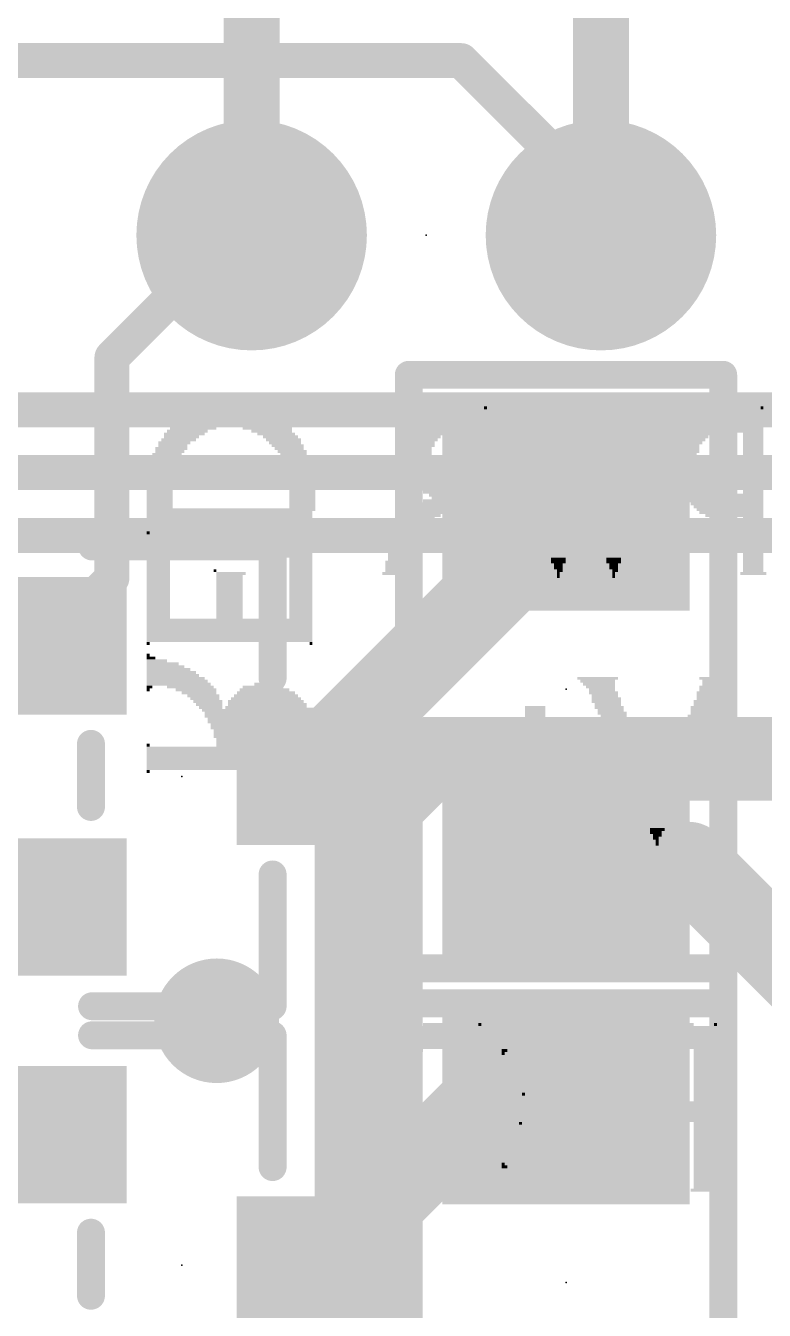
# Model space of a CAD drawing. Extents: x -8.6 to 58.7, y -9 to 29.5.
# Drawn here: x 27.57 to 32.94, y 11.23 to 20.57 of the extents above; entities that cross this region are included whole.
import ezdxf

# ---------------------------------------------------------------- set-up
doc = ezdxf.new("R2010")
doc.units = 0
for name, color, linetype in [('1', 12, 'CONTINUOUS'), ('16', 5, 'CONTINUOUS'), ('17', 110, 'CONTINUOUS'), ('18', 110, 'CONTINUOUS'), ('201', 6, 'CONTINUOUS'), ('21', 40, 'CONTINUOUS'), ('23', 53, 'CONTINUOUS')]:
    doc.layers.add(name, color=color, linetype=linetype)

# ---------------------------------------------------------------- blocks, each defined once
blk = doc.blocks.new('ROUNDP')
at = {"const_width": 0.5}
blk.add_lwpolyline([(0, -0.25, 1), (0, 0.25, 1), (0, -0.25)], format="xyb", dxfattribs=at)
blk = doc.blocks.new('RECT')
blk.add_solid([(-0.5, -0.5), (0.5, -0.5), (-0.5, 0.5), (0.5, 0.5)])
blk = doc.blocks.new('ROUNDV')
at = {"const_width": 0.5}
blk.add_lwpolyline([(0, -0.25, 1), (0, 0.25, 1), (0, -0.25)], format="xyb", dxfattribs=at)

msp = doc.modelspace()

# ---------------------------------------------------------------- linework, layer by layer
at = {"layer": '1'}
for points, const_width in [([(30.734, 20.32), (15.621, 20.32)], 0.254), ([(31.75, 19.304), (30.734, 20.32)], 0.254), ([(31.75, 19.05), (31.75, 19.304)], 0.254), ([(29.083, 19.05), (28.194, 18.161)], 0.254), ([(29.21, 19.05), (29.083, 19.05)], 0.254), ([(28.194, 18.161), (28.194, 16.555)], 0.254), ([(29.702, 15.224), (31.496, 17.018)], 0.6096), ([(28.194, 16.555), (27.702, 16.063)], 0.254), ([(27.702, 16.063), (26.389, 16.063)], 0.254), ([(29.702, 15.113), (29.702, 15.224)], 0.6096), ([(31.496, 14.478), (32.385, 14.478)], 0.6096), ([(32.385, 14.478), (33.782, 13.081)], 0.6096), ([(30.845, 12.7), (29.702, 11.557)], 0.6096), ([(31.496, 12.7), (30.845, 12.7)], 0.6096), ([(27.702, 12.507), (26.389, 12.507)], 0.254)]:
    msp.add_lwpolyline(points, dxfattribs=dict(at, const_width=const_width))
for points, const_width in [([(30.7789, 20.3649, 1), (30.6891, 20.2751)], 0.127), ([(30.734, 20.2565, 1), (30.734, 20.3835)], 0.127), ([(31.8135, 19.304, 1), (31.6865, 19.304)], 0.127), ([(31.7051, 19.2591, 1), (31.7949, 19.3489)], 0.127), ([(29.083, 19.1135, 1), (29.083, 18.9865)], 0.127), ([(29.1279, 19.0051, 1), (29.0381, 19.0949)], 0.127), ([(29.21, 18.9865, 1), (29.21, 19.1135)], 0.127), ([(31.6865, 19.05, 1), (31.8135, 19.05)], 0.127), ([(28.2575, 18.161, 1), (28.1305, 18.161)], 0.127), ([(28.1491, 18.2059, 1), (28.2389, 18.1161)], 0.127), ([(31.6038, 16.9102, 1), (31.3882, 17.1258)], 0.3048), ([(28.2389, 16.5101, 1), (28.1491, 16.5999)], 0.127), ([(28.1305, 16.555, 1), (28.2575, 16.555)], 0.127), ([(27.6571, 16.1079, 1), (27.7469, 16.0181)], 0.127), ([(27.702, 15.9995, 1), (27.702, 16.1265)], 0.127), ([(29.8544, 15.224, 1), (29.5496, 15.224)], 0.3048), ([(29.5942, 15.3318, 1), (29.8098, 15.1162)], 0.3048), ([(29.5496, 15.113, 1), (29.8544, 15.113)], 0.3048), ([(31.496, 14.6304, 1), (31.496, 14.3256)], 0.3048), ([(32.4928, 14.5858, 1), (32.2772, 14.3702)], 0.3048), ([(32.385, 14.3256, 1), (32.385, 14.6304)], 0.3048), ([(30.845, 12.8524, 1), (30.845, 12.5476)], 0.3048), ([(30.9528, 12.5922, 1), (30.7372, 12.8078)], 0.3048), ([(31.496, 12.5476, 1), (31.496, 12.8524)], 0.3048), ([(27.702, 12.4435, 1), (27.702, 12.5705)], 0.127), ([(29.5942, 11.6648, 1), (29.8098, 11.4492)], 0.3048)]:
    msp.add_lwpolyline(points, format="xyb", dxfattribs=dict(at, const_width=const_width))
at = {"layer": '16'}
for points, const_width in [([(29.21, 19.05), (29.21, 21.59)], 0.4064), ([(31.75, 19.05), (31.75, 21.59)], 0.4064), ([(23.368, 17.78), (36.195, 17.78)], 0.254), ([(40.1828, 17.3228), (23.991, 17.3228)], 0.254), ([(24.4856, 16.8656), (41.5036, 16.8656)], 0.254), ([(30.48, 15.24), (29.972, 14.732)], 0.6096), ([(33.782, 15.24), (30.48, 15.24)], 0.6096), ([(29.972, 14.732), (29.972, 5.207)], 0.6096)]:
    msp.add_lwpolyline(points, dxfattribs=dict(at, const_width=const_width))
for points, const_width in [([(29.1084, 19.05, 1), (29.3116, 19.05)], 0.2032), ([(31.6484, 19.05, 1), (31.8516, 19.05)], 0.2032), ([(30.48, 15.3924, 1), (30.48, 15.0876)], 0.3048), ([(30.5878, 15.1322, 1), (30.3722, 15.3478)], 0.3048), ([(29.8642, 14.8398, 1), (30.0798, 14.6242)], 0.3048), ([(30.1244, 14.732, 1), (29.8196, 14.732)], 0.3048)]:
    msp.add_lwpolyline(points, format="xyb", dxfattribs=dict(at, const_width=const_width))
at = {"layer": '21', "const_width": 0.2032}
for points in [[(30.353, 13.462), (30.353, 18.034)], [(30.353, 18.034), (32.639, 18.034)], [(32.639, 18.034), (32.639, 13.462)], [(28.0496, 16.7854), (29.3624, 16.7854)], [(29.3624, 16.7854), (29.3624, 15.8266)], [(28.0416, 14.8906), (28.0416, 15.3494)], [(29.3624, 14.3994), (29.3624, 13.4406)], [(30.353, 9.144), (30.353, 13.716)], [(30.353, 13.716), (32.639, 13.716)], [(32.639, 13.716), (32.639, 9.144)], [(32.639, 13.462), (30.353, 13.462)], [(29.3624, 13.4406), (28.0496, 13.4406)], [(28.0496, 13.2294), (29.3624, 13.2294)], [(29.3624, 13.2294), (29.3624, 12.2706)], [(28.0416, 11.3346), (28.0416, 11.7934)]]:
    msp.add_lwpolyline(points, dxfattribs=at)
at = {"layer": '21', "const_width": 0.1016}
for points in [[(30.4038, 18.034, 1), (30.3022, 18.034)], [(30.353, 18.0848, 1), (30.353, 17.9832)], [(32.6898, 18.034, 1), (32.5882, 18.034)], [(32.639, 17.9832, 1), (32.639, 18.0848)], [(28.0496, 16.8362, 1), (28.0496, 16.7346)], [(29.4132, 16.7854, 1), (29.3116, 16.7854)], [(29.3624, 16.7346, 1), (29.3624, 16.8362)], [(29.3116, 15.8266, 1), (29.4132, 15.8266)], [(28.0924, 15.3494, 1), (27.9908, 15.3494)], [(27.9908, 14.8906, 1), (28.0924, 14.8906)], [(29.4132, 14.3994, 1), (29.3116, 14.3994)], [(30.4038, 13.716, 1), (30.3022, 13.716)], [(30.353, 13.7668, 1), (30.353, 13.6652)], [(32.6898, 13.716, 1), (32.5882, 13.716)], [(32.639, 13.6652, 1), (32.639, 13.7668)], [(30.353, 13.5128, 1), (30.353, 13.4112)], [(32.639, 13.4112, 1), (32.639, 13.5128)], [(28.0496, 13.4914, 1), (28.0496, 13.3898)], [(29.3116, 13.4406, 1), (29.4132, 13.4406)], [(29.3624, 13.3898, 1), (29.3624, 13.4914)], [(30.3022, 13.462, 1), (30.4038, 13.462)], [(32.5882, 13.462, 1), (32.6898, 13.462)], [(28.0496, 13.2802, 1), (28.0496, 13.1786)], [(29.4132, 13.2294, 1), (29.3116, 13.2294)], [(29.3624, 13.1786, 1), (29.3624, 13.2802)], [(29.3116, 12.2706, 1), (29.4132, 12.2706)], [(28.0924, 11.7934, 1), (27.9908, 11.7934)], [(27.9908, 11.3346, 1), (28.0924, 11.3346)]]:
    msp.add_lwpolyline(points, format="xyb", dxfattribs=at)
at = {"layer": '23'}
for p in [(30.48, 19.05), (31.496, 15.748), (28.702, 15.113), (28.702, 11.557), (31.496, 11.43)]:
    msp.add_point(p, dxfattribs=at)

# ---------------------------------------------------------------- block references
at = {"layer": '1', "xscale": 1.4, "yscale": 1.8, "rotation": 270}
for p in [(31.496, 17.018), (31.496, 14.478), (31.496, 12.7)]:
    msp.add_blockref('RECT', p, dxfattribs=at)
at = {"layer": '1', "yscale": 1.2, "rotation": 270}
for p in [(27.702, 16.063), (29.702, 15.113), (27.702, 14.163), (27.702, 12.507), (29.702, 11.557)]:
    msp.add_blockref('RECT', p, dxfattribs=at)
at = {"layer": '17', "xscale": 1.6764, "yscale": 1.6764, "rotation": 90}
for p in [(29.21, 19.05), (29.21, 19.05), (31.75, 19.05), (31.75, 19.05)]:
    msp.add_blockref('ROUNDP', p, dxfattribs=at)
at = {"layer": '18', "xscale": 0.9064, "yscale": 0.9064}
msp.add_blockref('ROUNDV', (28.956, 13.335), dxfattribs=at)
msp.add_blockref('ROUNDV', (28.956, 13.335), dxfattribs=at)
at = {"layer": '201', "yscale": 0.0212, "rotation": 180}
for p, xscale in [((29.0494, 17.7517), 0.6136), ((29.06, 17.7729), 0.5501), ((29.0494, 17.794), 0.4866), ((29.0494, 17.8152), 0.3597), ((29.0494, 17.8364), 0.1904), ((30.7209, 17.7517), 0.402), ((30.7315, 17.7729), 0.3808), ((30.6891, 17.794), 0.1693), ((30.9113, 17.794), 0.0212), ((31.07, 17.7729), 0.2539), ((31.07, 17.7517), 0.2116), ((31.8317, 17.7729), 0.2539), ((31.8317, 17.7517), 0.2116), ((32.2337, 17.7729), 0.2539), ((32.2337, 17.7517), 0.2116), ((32.7097, 17.7517), 0.4443), ((32.7203, 17.7729), 0.4232), ((32.678, 17.794), 0.2116), ((32.9213, 17.794), 0.0212), ((29.0494, 17.6671), 0.8252), ((29.0494, 17.6883), 0.7829), ((29.0494, 17.7094), 0.7405), ((29.0494, 17.7306), 0.6982), ((30.6786, 17.6883), 0.4866), ((30.6786, 17.6671), 0.4866), ((30.6891, 17.7094), 0.4655), ((30.6997, 17.7306), 0.4443), ((31.0806, 17.7306), 0.1904), ((31.0806, 17.7094), 0.1904), ((31.1017, 17.6883), 0.1904), ((31.1017, 17.6671), 0.1904), ((31.8105, 17.6883), 0.2116), ((31.7999, 17.6671), 0.1904), ((31.8317, 17.7306), 0.2116), ((31.8211, 17.7094), 0.1904), ((32.2125, 17.6883), 0.2116), ((32.2019, 17.6671), 0.1904), ((32.2337, 17.7306), 0.2116), ((32.2231, 17.7094), 0.1904), ((32.6568, 17.6671), 0.5501), ((32.6674, 17.6883), 0.529), ((32.678, 17.7094), 0.5078), ((32.6886, 17.7306), 0.4866), ((28.6791, 17.5613), 0.2539), ((28.7214, 17.6036), 0.2962), ((28.7003, 17.5825), 0.2539), ((28.7426, 17.6248), 0.2962), ((28.7849, 17.6459), 0.3385), ((29.3244, 17.6459), 0.3597), ((29.3562, 17.6248), 0.2962), ((29.3879, 17.6036), 0.2751), ((29.4196, 17.5825), 0.2539), ((29.4408, 17.5613), 0.2539), ((30.4776, 17.5825), 0.2116), ((30.467, 17.5613), 0.1904), ((30.6574, 17.6248), 0.529), ((30.4987, 17.6036), 0.2116), ((30.668, 17.6459), 0.5078), ((30.8478, 17.6036), 0.1481), ((30.8478, 17.5825), 0.1481), ((30.8478, 17.5613), 0.1481), ((31.1017, 17.6459), 0.1904), ((31.1229, 17.6248), 0.1904), ((31.1229, 17.6036), 0.1904), ((31.144, 17.5613), 0.1904), ((31.1335, 17.5825), 0.1693), ((31.7682, 17.5825), 0.2116), ((31.7576, 17.5613), 0.1904), ((31.7788, 17.6248), 0.1904), ((31.7788, 17.6036), 0.1904), ((31.7999, 17.6459), 0.1904), ((32.1702, 17.5825), 0.2116), ((32.1596, 17.5613), 0.1904), ((32.1914, 17.6459), 0.2116), ((32.1808, 17.6248), 0.1904), ((32.1808, 17.6036), 0.1904), ((32.4241, 17.5825), 0.2116), ((32.4135, 17.5613), 0.1904), ((32.6357, 17.6248), 0.5924), ((32.4558, 17.6036), 0.2327), ((32.6463, 17.6459), 0.5713), ((32.8578, 17.6036), 0.1481), ((32.8578, 17.5825), 0.1481), ((32.8578, 17.5613), 0.1481), ((28.6156, 17.4767), 0.2116), ((28.6262, 17.4978), 0.2327), ((28.6368, 17.519), 0.2116), ((28.6474, 17.5401), 0.2327), ((29.4514, 17.5401), 0.2327), ((29.4725, 17.519), 0.2327), ((29.4831, 17.4978), 0.2116), ((29.5043, 17.4767), 0.2116), ((30.4352, 17.4978), 0.1693), ((30.4352, 17.4767), 0.1693), ((30.4564, 17.5401), 0.1693), ((30.4564, 17.519), 0.1693), ((30.8478, 17.5401), 0.1481), ((30.8478, 17.519), 0.1481), ((30.8478, 17.4978), 0.1481), ((30.8478, 17.4767), 0.1481), ((31.144, 17.5401), 0.1904), ((31.1546, 17.519), 0.1693), ((31.1652, 17.4978), 0.1904), ((31.1758, 17.4767), 0.1693), ((31.7259, 17.4767), 0.1693), ((31.7365, 17.519), 0.1904), ((31.7365, 17.4978), 0.1904), ((31.7576, 17.5401), 0.1904), ((32.1173, 17.4767), 0.1904), ((32.149, 17.5401), 0.2116), ((32.1385, 17.519), 0.1904), ((32.1385, 17.4978), 0.1904), ((32.3712, 17.4767), 0.1904), ((32.3818, 17.519), 0.1693), ((32.3818, 17.4978), 0.1693), ((32.3924, 17.5401), 0.1904), ((32.8578, 17.5401), 0.1481), ((32.8578, 17.519), 0.1481), ((32.8578, 17.4978), 0.1481), ((32.8578, 17.4767), 0.1481), ((28.5627, 17.392), 0.1904), ((28.5945, 17.4555), 0.2116), ((28.5945, 17.4344), 0.2116), ((28.5839, 17.4132), 0.1904), ((29.5254, 17.4344), 0.2116), ((29.5149, 17.4555), 0.1904), ((29.536, 17.4132), 0.1904), ((29.536, 17.392), 0.1904), ((30.4352, 17.4555), 0.1693), ((30.4352, 17.4344), 0.1693), ((30.4352, 17.4132), 0.1693), ((30.4352, 17.392), 0.1693), ((30.8478, 17.4555), 0.1481), ((30.8478, 17.4344), 0.1481), ((30.8478, 17.4132), 0.1481), ((30.8478, 17.392), 0.1481), ((31.1758, 17.4555), 0.1693), ((31.1864, 17.4344), 0.1904), ((31.1969, 17.4132), 0.1693), ((31.1969, 17.392), 0.1693), ((31.6941, 17.4132), 0.1904), ((31.6941, 17.392), 0.1904), ((31.7153, 17.4555), 0.1904), ((31.7153, 17.4344), 0.1904), ((32.0962, 17.4132), 0.1904), ((32.0962, 17.392), 0.1904), ((32.1173, 17.4555), 0.1904), ((32.1173, 17.4344), 0.1904), ((32.3606, 17.4555), 0.1693), ((32.3606, 17.4344), 0.1693), ((32.3606, 17.4132), 0.1693), ((32.3606, 17.392), 0.1693), ((32.8578, 17.4555), 0.1481), ((32.8578, 17.4344), 0.1481), ((32.8578, 17.4132), 0.1481), ((32.8578, 17.392), 0.1481), ((28.5416, 17.3074), 0.1904), ((28.5416, 17.2862), 0.1904), ((28.5627, 17.3709), 0.1904), ((28.5627, 17.3497), 0.1904), ((28.5522, 17.3286), 0.1693), ((29.5572, 17.3709), 0.1904), ((29.5572, 17.3497), 0.1904), ((29.5572, 17.3286), 0.1904), ((29.5783, 17.3074), 0.1904), ((29.5783, 17.2862), 0.1904), ((30.4352, 17.3709), 0.1693), ((30.4564, 17.3497), 0.1693), ((30.4564, 17.3286), 0.1693), ((30.467, 17.3074), 0.1904), ((30.4776, 17.2862), 0.2116), ((30.8478, 17.3709), 0.1481), ((30.8478, 17.3497), 0.1481), ((30.8478, 17.3286), 0.1481), ((30.8478, 17.3074), 0.1481), ((30.8478, 17.2862), 0.1481), ((31.2181, 17.3709), 0.1693), ((31.2181, 17.3497), 0.1693), ((31.2287, 17.3286), 0.1904), ((31.2392, 17.3074), 0.1693), ((31.2392, 17.2862), 0.1693), ((31.6518, 17.2862), 0.1904), ((31.673, 17.3497), 0.1904), ((31.673, 17.3286), 0.1904), ((31.6624, 17.3074), 0.1693), ((31.6836, 17.3709), 0.1693), ((32.0538, 17.3074), 0.1904), ((32.0538, 17.2862), 0.1904), ((32.075, 17.3709), 0.1904), ((32.075, 17.3497), 0.1904), ((32.075, 17.3286), 0.1904), ((32.3606, 17.3709), 0.1693), ((32.3606, 17.3497), 0.1693), ((32.3606, 17.3286), 0.1693), ((32.3818, 17.3074), 0.1693), ((32.3818, 17.2862), 0.1693), ((32.8578, 17.3709), 0.1481), ((32.8578, 17.3497), 0.1481), ((32.8578, 17.3286), 0.1481), ((32.8578, 17.3074), 0.1481), ((32.8578, 17.2862), 0.1481), ((28.5416, 17.2651), 0.1904), ((28.5416, 17.2439), 0.1904), ((28.5416, 17.2228), 0.1904), ((28.5416, 17.2016), 0.1904), ((29.5783, 17.2651), 0.1904), ((29.5783, 17.2439), 0.1904), ((29.5783, 17.2228), 0.1904), ((29.5783, 17.2016), 0.1904), ((30.4987, 17.2651), 0.2116), ((30.5199, 17.2439), 0.2539), ((30.668, 17.2228), 0.5078), ((30.6786, 17.2016), 0.4866), ((30.8478, 17.2651), 0.1481), ((30.8478, 17.2439), 0.1481), ((31.2604, 17.2651), 0.1693), ((31.2604, 17.2439), 0.1693), ((31.2604, 17.2228), 0.1693), ((31.2816, 17.2016), 0.1693), ((31.6413, 17.2228), 0.2116), ((31.6413, 17.2016), 0.2116), ((31.6518, 17.2439), 0.1904), ((31.6413, 17.2651), 0.1693), ((32.0115, 17.2016), 0.1904), ((32.0327, 17.2651), 0.1904), ((32.0327, 17.2439), 0.1904), ((32.0327, 17.2228), 0.1904), ((32.4029, 17.2439), 0.2116), ((32.3924, 17.2651), 0.1904), ((32.4241, 17.2228), 0.2116), ((32.4347, 17.2016), 0.2327), ((32.8578, 17.2651), 0.1481), ((32.8578, 17.2439), 0.1481), ((32.8578, 17.2228), 0.1481), ((32.8578, 17.2016), 0.1481), ((28.5416, 17.1805), 0.1904), ((28.5416, 17.1593), 0.1904), ((28.5416, 17.1381), 0.1904), ((28.5416, 17.117), 0.1904), ((28.5416, 17.0958), 0.1904), ((29.5783, 17.1805), 0.1904), ((29.5783, 17.1593), 0.1904), ((29.5783, 17.1381), 0.1904), ((29.5783, 17.117), 0.1904), ((29.5783, 17.0958), 0.1904), ((30.6786, 17.0958), 0.4866), ((30.6891, 17.1805), 0.4655), ((30.6891, 17.117), 0.4655), ((30.7103, 17.1593), 0.4232), ((30.7209, 17.1381), 0.402), ((31.2816, 17.1805), 0.1693), ((31.2816, 17.1593), 0.1693), ((31.3027, 17.1381), 0.1693), ((31.3027, 17.117), 0.1693), ((31.3133, 17.0958), 0.1481), ((31.6307, 17.117), 0.2751), ((31.6413, 17.0958), 0.2962), ((31.6413, 17.1805), 0.2539), ((31.6413, 17.1593), 0.2539), ((31.6413, 17.1381), 0.2539), ((31.9692, 17.0958), 0.1904), ((31.9904, 17.1381), 0.1904), ((31.9904, 17.117), 0.1904), ((32.0115, 17.1805), 0.1904), ((32.0009, 17.1593), 0.1693), ((32.4664, 17.1805), 0.2539), ((32.6357, 17.1593), 0.5924), ((32.6463, 17.1381), 0.5713), ((32.6568, 17.117), 0.5501), ((32.6674, 17.0958), 0.529), ((32.8578, 17.1805), 0.1481), ((28.5416, 17.0747), 0.1904), ((29.06, 17.0535), 1.2272), ((29.0494, 17.0324), 1.206), ((29.0494, 17.0112), 1.206), ((29.5783, 17.0747), 0.1904), ((30.4564, 17.0112), 0.2539), ((30.4776, 17.0324), 0.2539), ((30.5093, 17.0535), 0.2751), ((30.5516, 17.0747), 0.3174), ((30.8478, 17.0747), 0.1481), ((30.8478, 17.0535), 0.1481), ((30.8478, 17.0324), 0.1481), ((30.8478, 17.0112), 0.1481), ((31.3239, 17.0747), 0.1693), ((31.3239, 17.0535), 0.1693), ((31.345, 17.0112), 0.1693), ((31.3345, 17.0324), 0.1481), ((31.5355, 17.0112), 0.1693), ((31.546, 17.0324), 0.1481), ((31.6307, 17.0535), 0.3174), ((31.6413, 17.0747), 0.2962), ((31.7365, 17.0324), 0.1481), ((31.7365, 17.0112), 0.1481), ((31.948, 17.0324), 0.1904), ((31.9375, 17.0112), 0.1693), ((31.9692, 17.0747), 0.1904), ((31.9586, 17.0535), 0.1693), ((32.678, 17.0747), 0.5078), ((32.6886, 17.0535), 0.4866), ((32.6992, 17.0324), 0.4655), ((32.7203, 17.0112), 0.4232), ((29.0494, 16.99), 1.206), ((29.0494, 16.9689), 1.206), ((29.0494, 16.9477), 1.206), ((29.0494, 16.9266), 1.206), ((29.06, 16.9054), 1.2272), ((30.3612, 16.9054), 0.1904), ((30.3929, 16.9477), 0.2116), ((30.3823, 16.9266), 0.1904), ((30.4141, 16.9689), 0.2116), ((30.4247, 16.99), 0.2327), ((30.8478, 16.99), 0.1481), ((30.8478, 16.9689), 0.1481), ((30.8478, 16.9477), 0.1481), ((30.8478, 16.9266), 0.1481), ((30.8478, 16.9054), 0.1481), ((31.3556, 16.99), 0.1481), ((31.3556, 16.9689), 0.1481), ((31.4402, 16.9477), 0.3174), ((31.4402, 16.9266), 0.2751), ((31.4402, 16.9054), 0.2751), ((31.5355, 16.99), 0.1693), ((31.5249, 16.9689), 0.1481), ((31.7365, 16.99), 0.1481), ((31.8528, 16.9689), 0.3385), ((31.8423, 16.9477), 0.3174), ((31.8528, 16.9266), 0.2962), ((31.8423, 16.9054), 0.2751), ((31.9269, 16.99), 0.1904), ((32.6568, 16.99), 0.127), ((32.8578, 16.99), 0.1481), ((32.8578, 16.9689), 0.1481), ((32.8578, 16.9477), 0.1481), ((32.8578, 16.9266), 0.1481), ((32.8578, 16.9054), 0.1481), ((28.4569, 16.8842), 0.0212), ((30.3189, 16.8208), 0.1904), ((30.3294, 16.8419), 0.1693), ((30.34, 16.8631), 0.1904), ((30.3506, 16.8842), 0.1693), ((30.8478, 16.8842), 0.1481), ((30.8478, 16.8631), 0.1481), ((30.8478, 16.8419), 0.1481), ((30.8478, 16.8208), 0.1481), ((31.4508, 16.8842), 0.2539), ((31.4402, 16.8631), 0.2327), ((31.4402, 16.8419), 0.2327), ((31.4508, 16.8208), 0.2116), ((31.8423, 16.8842), 0.2751), ((31.8528, 16.8631), 0.2539), ((31.8423, 16.8419), 0.2327), ((31.8528, 16.8208), 0.2116), ((32.8578, 16.8842), 0.1481), ((32.8578, 16.8631), 0.1481), ((32.8578, 16.8419), 0.1481), ((32.8578, 16.8208), 0.1481), ((28.5522, 16.7361), 0.2116), ((29.5466, 16.7361), 0.2116), ((30.2871, 16.7361), 0.1693), ((30.2977, 16.7573), 0.1904), ((30.3083, 16.7996), 0.1693), ((30.3083, 16.7785), 0.1693), ((30.8478, 16.7996), 0.1481), ((30.8478, 16.7785), 0.1481), ((30.8478, 16.7573), 0.1481), ((30.8478, 16.7361), 0.1481), ((31.4402, 16.7996), 0.1904), ((31.4508, 16.7785), 0.1693), ((31.4402, 16.7573), 0.1481), ((31.4402, 16.7361), 0.1481), ((31.8423, 16.7996), 0.1904), ((31.8423, 16.7785), 0.1904), ((31.8528, 16.7573), 0.1693), ((31.8423, 16.7361), 0.1481), ((32.8578, 16.7996), 0.1481), ((32.8578, 16.7785), 0.1481), ((32.8578, 16.7573), 0.1481), ((32.8578, 16.7361), 0.1481), ((28.531, 16.6938), 0.1693), ((28.531, 16.6727), 0.1693), ((28.531, 16.6515), 0.1693), ((28.531, 16.6303), 0.1693), ((28.5416, 16.715), 0.1904), ((29.5572, 16.715), 0.1904), ((29.5677, 16.6938), 0.1693), ((29.5677, 16.6727), 0.1693), ((29.5677, 16.6515), 0.1693), ((29.5677, 16.6303), 0.1693), ((30.2765, 16.6727), 0.1904), ((30.2765, 16.6515), 0.1904), ((30.2765, 16.6303), 0.1904), ((30.2871, 16.715), 0.1693), ((30.2871, 16.6938), 0.1693), ((30.8478, 16.715), 0.1481), ((30.8478, 16.6938), 0.1481), ((30.8478, 16.6727), 0.1481), ((30.8478, 16.6515), 0.1481), ((30.8478, 16.6303), 0.1481), ((31.4508, 16.715), 0.127), ((31.4402, 16.6938), 0.1058), ((31.4402, 16.6727), 0.1058), ((31.4402, 16.6515), 0.0635), ((31.4402, 16.6303), 0.0635), ((31.8528, 16.715), 0.127), ((31.8423, 16.6938), 0.1058), ((31.8423, 16.6727), 0.1058), ((31.8423, 16.6515), 0.0635), ((31.8423, 16.6303), 0.0635), ((32.8578, 16.715), 0.1481), ((32.8578, 16.6938), 0.1481), ((32.8578, 16.6727), 0.1481), ((32.8578, 16.6515), 0.1481), ((32.8578, 16.6303), 0.1481), ((28.531, 16.6092), 0.1693), ((28.531, 16.588), 0.1693), ((28.531, 16.5669), 0.1693), ((28.531, 16.5457), 0.1693), ((28.9436, 16.6092), 0.0212), ((29.06, 16.588), 0.2116), ((29.0494, 16.5669), 0.1904), ((29.0494, 16.5457), 0.1904), ((29.5677, 16.6092), 0.1693), ((29.5677, 16.588), 0.1693), ((29.5677, 16.5669), 0.1693), ((29.5677, 16.5457), 0.1693), ((30.2871, 16.588), 0.2539), ((30.2765, 16.6092), 0.1904), ((30.8478, 16.588), 0.1904), ((30.8478, 16.6092), 0.1481), ((31.4402, 16.588), 0.0212), ((31.4402, 16.5669), 0.0212), ((31.4508, 16.6092), 0.0423), ((31.8528, 16.6092), 0.0423), ((31.8423, 16.588), 0.0212), ((31.8423, 16.5669), 0.0212), ((32.8578, 16.588), 0.1904), ((32.8578, 16.6092), 0.1481), ((28.531, 16.5246), 0.1693), ((28.531, 16.5034), 0.1693), ((28.531, 16.4822), 0.1693), ((28.531, 16.4611), 0.1693), ((28.531, 16.4399), 0.1693), ((29.0494, 16.5246), 0.1904), ((29.0494, 16.5034), 0.1904), ((29.0494, 16.4822), 0.1904), ((29.0494, 16.4611), 0.1904), ((29.0494, 16.4399), 0.1904), ((29.5677, 16.5246), 0.1693), ((29.5677, 16.5034), 0.1693), ((29.5677, 16.4822), 0.1693), ((29.5677, 16.4611), 0.1693), ((29.5677, 16.4399), 0.1693), ((28.531, 16.4188), 0.1693), ((28.531, 16.3976), 0.1693), ((28.531, 16.3764), 0.1693), ((28.531, 16.3553), 0.1693), ((29.0494, 16.4188), 0.1904), ((29.0494, 16.3976), 0.1904), ((29.0494, 16.3764), 0.1904), ((29.0494, 16.3553), 0.1904), ((29.5677, 16.4188), 0.1693), ((29.5677, 16.3976), 0.1693), ((29.5677, 16.3764), 0.1693), ((29.5677, 16.3553), 0.1693), ((28.531, 16.3341), 0.1693), ((28.531, 16.313), 0.1693), ((28.531, 16.2918), 0.1693), ((28.531, 16.2707), 0.1693), ((29.0494, 16.3341), 0.1904), ((29.0494, 16.313), 0.1904), ((29.0494, 16.2918), 0.1904), ((29.0494, 16.2707), 0.1904), ((29.5677, 16.3341), 0.1693), ((29.5677, 16.313), 0.1693), ((29.5677, 16.2918), 0.1693), ((29.5677, 16.2707), 0.1693), ((29.0494, 16.2495), 1.206), ((29.0494, 16.2283), 1.206), ((29.0494, 16.2072), 1.206), ((29.0494, 16.186), 1.206), ((29.0494, 16.1649), 1.206), ((28.4569, 16.0802), 0.0212), ((29.0494, 16.1437), 1.206), ((29.0494, 16.1225), 1.206), ((29.0494, 16.1014), 1.206), ((29.6418, 16.0802), 0.0212), ((28.4569, 15.9956), 0.0212), ((28.4781, 15.9744), 0.0635), ((28.5204, 15.9533), 0.1481), ((28.5627, 15.9321), 0.2327), ((28.5839, 15.911), 0.2751), ((28.6051, 15.8898), 0.3174), ((28.6579, 15.8263), 0.4232), ((28.6791, 15.784), 0.4655), ((28.6262, 15.8687), 0.3597), ((28.6368, 15.8475), 0.3808), ((28.6685, 15.8052), 0.4443), ((29.3033, 15.784), 0.1481), ((31.7259, 15.8263), 0.2962), ((31.7259, 15.8052), 0.2539), ((31.7365, 15.784), 0.2327), ((32.6039, 15.8263), 0.2751), ((32.604, 15.8052), 0.2327), ((32.604, 15.784), 0.2327), ((28.4569, 15.7417), 0.0212), ((28.4675, 15.7629), 0.0423), ((28.7637, 15.7629), 0.3385), ((28.8061, 15.7417), 0.2962), ((28.8272, 15.7205), 0.2539), ((28.8589, 15.6994), 0.2327), ((29.3138, 15.6994), 0.4655), ((29.3139, 15.7205), 0.4232), ((29.3033, 15.7417), 0.3597), ((29.2927, 15.7629), 0.2962), ((31.747, 15.7629), 0.2116), ((31.7576, 15.7417), 0.1904), ((31.7682, 15.7205), 0.2116), ((31.7788, 15.6994), 0.1904), ((32.5616, 15.7205), 0.2327), ((32.5616, 15.6994), 0.2327), ((32.5828, 15.7629), 0.2327), ((32.5828, 15.7417), 0.2327), ((28.8695, 15.6782), 0.2116), ((28.8907, 15.6571), 0.2116), ((28.9013, 15.6359), 0.1904), ((28.9118, 15.6148), 0.1693), ((29.3139, 15.6148), 0.5924), ((29.3138, 15.6571), 0.5501), ((29.3244, 15.6359), 0.5713), ((29.3139, 15.6782), 0.5078), ((31.271, 15.6148), 0.1481), ((31.7894, 15.6782), 0.2116), ((31.7894, 15.6571), 0.2116), ((31.7999, 15.6359), 0.1904), ((31.8105, 15.6148), 0.2116), ((32.5193, 15.6148), 0.2327), ((32.5299, 15.6359), 0.2116), ((32.5405, 15.6571), 0.2327), ((32.5511, 15.6782), 0.2116), ((29.0388, 15.5936), 0.3808), ((29.0282, 15.5724), 0.3174), ((29.0176, 15.5513), 0.2962), ((29.0176, 15.5301), 0.2539), ((29.0071, 15.509), 0.2327), ((29.5043, 15.5936), 0.2539), ((29.536, 15.5724), 0.2327), ((29.5466, 15.5513), 0.2116), ((29.5572, 15.5301), 0.1904), ((29.5677, 15.509), 0.1693), ((31.271, 15.5936), 0.1481), ((31.271, 15.5724), 0.1481), ((31.271, 15.5513), 0.1481), ((31.271, 15.5301), 0.1481), ((31.271, 15.509), 0.1481), ((31.8211, 15.5936), 0.1904), ((31.8317, 15.5724), 0.2116), ((31.8423, 15.5513), 0.1904), ((31.8423, 15.5301), 0.1904), ((31.8634, 15.509), 0.1904), ((32.4664, 15.509), 0.2116), ((32.4876, 15.5513), 0.2116), ((32.4876, 15.5301), 0.2116), ((32.5087, 15.5936), 0.2116), ((32.5087, 15.5724), 0.2116), ((29.0176, 15.4878), 0.2116), ((29.0071, 15.4666), 0.1904), ((29.0176, 15.4455), 0.1693), ((29.0176, 15.4243), 0.1693), ((29.5783, 15.4878), 0.1904), ((29.5783, 15.4666), 0.1904), ((29.5783, 15.4455), 0.1904), ((29.5783, 15.4243), 0.1904), ((31.271, 15.4878), 0.1481), ((31.271, 15.4666), 0.1481), ((31.271, 15.4455), 0.1481), ((31.271, 15.4243), 0.1481), ((31.8634, 15.4878), 0.1904), ((31.874, 15.4666), 0.2116), ((31.8846, 15.4455), 0.1904), ((31.8846, 15.4243), 0.1904), ((32.4453, 15.4666), 0.2116), ((32.4453, 15.4455), 0.2116), ((32.4453, 15.4243), 0.2116), ((32.4664, 15.4878), 0.2116), ((28.4569, 15.3397), 0.0212), ((29.0494, 15.3185), 1.206), ((29.0176, 15.4032), 0.1693), ((29.0282, 15.382), 0.1481), ((29.0282, 15.3609), 0.1481), ((29.0282, 15.3397), 0.1481), ((29.5783, 15.4032), 0.1904), ((29.5783, 15.382), 0.1904), ((29.5783, 15.3609), 0.1904), ((29.5783, 15.3397), 0.1904), ((31.271, 15.4032), 0.1481), ((31.271, 15.382), 0.1481), ((31.271, 15.3609), 0.1481), ((31.271, 15.3397), 0.1481), ((31.271, 15.3185), 0.1481), ((31.9057, 15.4032), 0.1904), ((31.9057, 15.382), 0.1904), ((31.9269, 15.3609), 0.1904), ((31.9269, 15.3397), 0.1904), ((31.9375, 15.3185), 0.1693), ((32.3818, 15.3185), 0.2116), ((32.4029, 15.3609), 0.2116), ((32.4029, 15.3397), 0.2116), ((32.4241, 15.4032), 0.2116), ((32.4241, 15.382), 0.2116), ((29.0494, 15.2974), 1.206), ((29.0494, 15.2762), 1.206), ((29.0494, 15.2551), 1.206), ((29.0494, 15.2339), 1.206), ((31.271, 15.2762), 0.8252), ((31.271, 15.2551), 0.8252), ((31.271, 15.2339), 0.8252), ((31.271, 15.2974), 0.1481), ((31.948, 15.2974), 0.1904), ((31.948, 15.2762), 0.1904), ((31.9692, 15.2551), 0.1904), ((31.9692, 15.2339), 0.1904), ((32.3606, 15.2551), 0.2116), ((32.3501, 15.2339), 0.1904), ((32.3818, 15.2974), 0.2116), ((32.3712, 15.2762), 0.1904), ((28.4569, 15.1493), 0.0212), ((29.0494, 15.2127), 1.206), ((29.0494, 15.1916), 1.206), ((29.06, 15.1704), 1.2272), ((31.271, 15.2127), 0.8252), ((31.271, 15.1916), 0.8252), ((31.271, 15.1704), 0.8252), ((31.271, 15.1493), 0.8252), ((31.9798, 15.2127), 0.1693), ((31.9904, 15.1916), 0.1904), ((32.0009, 15.1704), 0.1693), ((32.0115, 15.1493), 0.1904), ((32.3077, 15.1493), 0.1904), ((32.3395, 15.2127), 0.2116), ((32.3289, 15.1916), 0.1904), ((32.3289, 15.1704), 0.1904), ((31.271, 15.1281), 0.1481), ((31.271, 15.107), 0.1481), ((31.271, 15.0858), 0.1481), ((31.271, 15.0646), 0.1481), ((31.271, 15.0435), 0.1481), ((32.0115, 15.1281), 0.1904), ((32.0221, 15.107), 0.1693), ((32.0327, 15.0858), 0.1904), ((32.0538, 15.0435), 0.1904), ((32.0433, 15.0646), 0.1693), ((32.2654, 15.0646), 0.1904), ((32.2654, 15.0435), 0.1904), ((32.2866, 15.107), 0.1904), ((32.2866, 15.0858), 0.1904), ((32.3077, 15.1281), 0.1904), ((31.271, 15.0223), 0.1481), ((31.271, 15.0012), 0.1481), ((31.271, 14.98), 0.1481), ((31.271, 14.9588), 0.1481), ((32.0644, 15.0223), 0.1693), ((32.1596, 15.0012), 0.3597), ((32.1596, 14.9588), 0.3174), ((32.1702, 14.98), 0.3385), ((32.2654, 15.0223), 0.1904), ((31.271, 14.9377), 0.1481), ((31.271, 14.9165), 0.1481), ((31.271, 14.8954), 0.1481), ((31.271, 14.8742), 0.1481), ((31.271, 14.8531), 0.1481), ((32.1596, 14.9377), 0.3174), ((32.1596, 14.9165), 0.2751), ((32.1596, 14.8954), 0.2751), ((32.1596, 14.8742), 0.2327), ((32.1596, 14.8531), 0.2327), ((31.271, 14.8319), 0.1481), ((31.271, 14.8107), 0.1481), ((32.149, 14.7896), 0.1693), ((32.1596, 14.8319), 0.1904), ((32.1596, 14.8107), 0.1904), ((32.1596, 14.7684), 0.1481), ((32.149, 14.7473), 0.127), ((32.1596, 14.7261), 0.1058), ((32.149, 14.7049), 0.0846), ((32.1596, 14.6838), 0.0635), ((32.149, 14.6626), 0.0423), ((32.1596, 14.6415), 0.0212), ((32.1596, 14.6203), 0.0212), ((30.6045, 13.2662), 0.5501), ((30.6362, 13.2873), 0.4866), ((30.5939, 13.3085), 0.2751), ((30.869, 13.3085), 0.0212), ((31.3662, 13.2873), 0.6771), ((31.3556, 13.2662), 0.6559), ((32.3712, 13.2662), 0.4443), ((32.3818, 13.2873), 0.4232), ((32.3395, 13.3085), 0.1693), ((32.5828, 13.3085), 0.0212), ((30.5304, 13.1816), 0.6982), ((30.541, 13.2027), 0.6771), ((30.5622, 13.2239), 0.6347), ((30.5833, 13.245), 0.5924), ((31.3556, 13.245), 0.6559), ((31.3556, 13.2239), 0.6559), ((31.3556, 13.2027), 0.6559), ((31.3556, 13.1816), 0.6559), ((32.3183, 13.1816), 0.5501), ((32.3289, 13.2027), 0.529), ((32.3395, 13.2239), 0.5078), ((32.3501, 13.245), 0.4866), ((30.2131, 13.0758), 0.2751), ((30.2448, 13.0969), 0.2962), ((30.2871, 13.1181), 0.3385), ((30.4987, 13.1392), 0.7617), ((30.5199, 13.1604), 0.7194), ((30.7949, 13.1181), 0.1693), ((30.7949, 13.0969), 0.1693), ((30.7949, 13.0758), 0.1693), ((31.3556, 13.1604), 0.6559), ((31.3556, 13.1392), 0.6559), ((31.0382, 13.0969), 0.0212), ((31.0488, 13.1181), 0.0423), ((31.5989, 13.1181), 0.1693), ((31.5989, 13.0969), 0.1693), ((31.5989, 13.0758), 0.1693), ((32.0856, 13.0758), 0.2116), ((32.1067, 13.0969), 0.2116), ((32.1173, 13.1181), 0.2327), ((32.3077, 13.1604), 0.5713), ((32.3077, 13.1392), 0.5713), ((32.5087, 13.1181), 0.1693), ((32.5087, 13.0969), 0.1693), ((32.5087, 13.0758), 0.1693), ((30.1284, 12.9911), 0.2327), ((30.1602, 13.0335), 0.2539), ((30.1496, 13.0123), 0.2327), ((30.1813, 13.0546), 0.2539), ((30.7949, 13.0546), 0.1693), ((30.7949, 13.0335), 0.1693), ((30.7949, 13.0123), 0.1693), ((30.7949, 12.9911), 0.1693), ((31.5989, 13.0546), 0.1693), ((31.5989, 13.0335), 0.1693), ((31.5989, 13.0123), 0.1693), ((31.5989, 12.9911), 0.1693), ((32.0538, 13.0123), 0.1904), ((32.0538, 12.9911), 0.1904), ((32.075, 13.0546), 0.1904), ((32.075, 13.0335), 0.1904), ((32.5087, 13.0546), 0.1693), ((32.5087, 13.0335), 0.1693), ((32.5087, 13.0123), 0.1693), ((32.5087, 12.9911), 0.1693), ((30.0755, 12.9277), 0.2116), ((30.0755, 12.9065), 0.2116), ((30.1073, 12.97), 0.2327), ((30.0967, 12.9488), 0.2116), ((30.7949, 12.97), 0.1693), ((30.7949, 12.9488), 0.1693), ((30.7949, 12.9277), 0.1693), ((30.7949, 12.9065), 0.1693), ((31.5989, 12.97), 0.1693), ((31.5989, 12.9488), 0.1693), ((31.5989, 12.9277), 0.1693), ((31.5989, 12.9065), 0.1693), ((32.0538, 12.97), 0.1904), ((32.0538, 12.9488), 0.1904), ((32.0538, 12.9277), 0.1904), ((32.0538, 12.9065), 0.1904), ((32.5087, 12.97), 0.1693), ((32.5087, 12.9488), 0.1693), ((32.5087, 12.9277), 0.1693), ((32.5087, 12.9065), 0.1693), ((30.0544, 12.8642), 0.2116), ((30.0438, 12.843), 0.1904), ((30.0438, 12.8219), 0.1904), ((30.0438, 12.8007), 0.1904), ((30.065, 12.8853), 0.1904), ((30.7949, 12.8853), 0.1693), ((30.7949, 12.8642), 0.1693), ((30.7949, 12.843), 0.1693), ((30.7949, 12.8219), 0.1693), ((30.7949, 12.8007), 0.1693), ((31.1864, 12.8007), 0.0212), ((31.5989, 12.8853), 0.1693), ((31.5989, 12.8642), 0.1693), ((31.5989, 12.843), 0.1693), ((31.5989, 12.8219), 0.1693), ((31.5989, 12.8007), 0.1693), ((32.0538, 12.8853), 0.1904), ((32.075, 12.8642), 0.1904), ((32.075, 12.843), 0.1904), ((32.0856, 12.8219), 0.2116), ((32.0962, 12.8007), 0.2327), ((32.5087, 12.8853), 0.1693), ((32.5087, 12.8642), 0.1693), ((32.5087, 12.843), 0.1693), ((32.5087, 12.8219), 0.1693), ((32.5087, 12.8007), 0.1693), ((30.0226, 12.7796), 0.1904), ((30.0226, 12.7584), 0.1904), ((30.0226, 12.7372), 0.1904), ((30.0226, 12.7161), 0.1904), ((30.7949, 12.7796), 0.1693), ((30.7949, 12.7584), 0.1693), ((30.7949, 12.7372), 0.1693), ((30.7949, 12.7161), 0.1693), ((31.4297, 12.7796), 0.5078), ((31.4297, 12.7584), 0.5078), ((31.4297, 12.7372), 0.5078), ((31.4297, 12.7161), 0.5078), ((32.1173, 12.7796), 0.2327), ((32.149, 12.7584), 0.2539), ((32.3183, 12.7372), 0.5501), ((32.3289, 12.7161), 0.529), ((32.5087, 12.7796), 0.1693), ((32.5087, 12.7584), 0.1693), ((30.0226, 12.6949), 0.1904), ((30.0226, 12.6738), 0.1904), ((30.0226, 12.6526), 0.1904), ((30.0226, 12.6314), 0.1904), ((30.0226, 12.6103), 0.1904), ((30.7949, 12.6949), 0.1693), ((30.7949, 12.6738), 0.1693), ((30.7949, 12.6526), 0.1693), ((30.7949, 12.6314), 0.1693), ((30.7949, 12.6103), 0.1693), ((31.4297, 12.6949), 0.5078), ((31.4297, 12.6738), 0.5078), ((31.4297, 12.6526), 0.5078), ((31.4297, 12.6314), 0.5078), ((31.4297, 12.6103), 0.5078), ((32.3183, 12.6103), 0.5501), ((32.3395, 12.6949), 0.5078), ((32.3395, 12.6314), 0.5078), ((32.3606, 12.6738), 0.4655), ((32.3712, 12.6526), 0.4443), ((30.0438, 12.5891), 0.1904), ((30.0438, 12.568), 0.1904), ((30.0438, 12.5468), 0.1904), ((30.0544, 12.5257), 0.2116), ((30.7949, 12.5891), 0.1693), ((30.7949, 12.568), 0.1693), ((30.7949, 12.5468), 0.1693), ((30.7949, 12.5257), 0.1693), ((31.1652, 12.5891), 0.0212), ((31.5989, 12.5891), 0.1693), ((31.5989, 12.568), 0.1693), ((31.5989, 12.5468), 0.1693), ((31.5989, 12.5257), 0.1693), ((32.075, 12.5257), 0.2751), ((32.1067, 12.5468), 0.2962), ((32.1385, 12.568), 0.3174), ((32.1808, 12.5891), 0.3597), ((32.5087, 12.5891), 0.1693), ((32.5087, 12.568), 0.1693), ((32.5087, 12.5468), 0.1693), ((32.5087, 12.5257), 0.1693), ((30.0755, 12.5045), 0.2116), ((30.0755, 12.4833), 0.2116), ((30.0861, 12.4622), 0.2327), ((30.1073, 12.441), 0.2327), ((30.1179, 12.4199), 0.2116), ((30.7949, 12.5045), 0.1693), ((30.7949, 12.4833), 0.1693), ((30.7949, 12.4622), 0.1693), ((30.7949, 12.441), 0.1693), ((30.7949, 12.4199), 0.1693), ((31.5989, 12.5045), 0.1693), ((31.5989, 12.4833), 0.1693), ((31.5989, 12.4622), 0.1693), ((31.5989, 12.441), 0.1693), ((31.5989, 12.4199), 0.1693), ((31.9798, 12.4199), 0.2116), ((31.9904, 12.441), 0.2327), ((32.0115, 12.4622), 0.2327), ((32.0327, 12.4833), 0.2327), ((32.0433, 12.5045), 0.2539), ((32.5087, 12.5045), 0.1693), ((32.5087, 12.4833), 0.1693), ((32.5087, 12.4622), 0.1693), ((32.5087, 12.441), 0.1693), ((32.5087, 12.4199), 0.1693), ((30.1284, 12.3987), 0.2327), ((30.1602, 12.3775), 0.2539), ((30.1708, 12.3564), 0.2751), ((30.2025, 12.3352), 0.2962), ((30.7949, 12.3987), 0.1693), ((30.7949, 12.3775), 0.1693), ((30.7949, 12.3564), 0.1693), ((30.7949, 12.3352), 0.1693), ((31.5989, 12.3987), 0.1693), ((31.5989, 12.3775), 0.1693), ((31.5989, 12.3564), 0.1693), ((31.5989, 12.3352), 0.1693), ((31.9375, 12.3564), 0.2116), ((31.9269, 12.3352), 0.1904), ((31.9586, 12.3987), 0.2116), ((31.948, 12.3775), 0.1904), ((32.5087, 12.3987), 0.1693), ((32.5087, 12.3775), 0.1693), ((32.5087, 12.3564), 0.1693), ((32.5087, 12.3352), 0.1693), ((30.2237, 12.3141), 0.2962), ((30.266, 12.2929), 0.3385), ((30.4987, 12.2718), 0.7617), ((30.5093, 12.2506), 0.7405), ((30.7949, 12.3141), 0.1693), ((30.7949, 12.2929), 0.1693), ((31.0382, 12.2929), 0.0212), ((31.3556, 12.2506), 0.6559), ((31.0488, 12.2718), 0.0423), ((31.5989, 12.3141), 0.1693), ((31.5989, 12.2929), 0.1693), ((31.5989, 12.2718), 0.1693), ((31.9163, 12.3141), 0.2116), ((31.9057, 12.2929), 0.1904), ((31.9057, 12.2718), 0.1904), ((31.9057, 12.2506), 0.1904), ((32.5087, 12.3141), 0.1693), ((32.5087, 12.2929), 0.1693), ((32.5087, 12.2718), 0.1693), ((32.5087, 12.2506), 0.1693), ((30.5199, 12.2294), 0.7194), ((30.541, 12.2083), 0.6771), ((30.5516, 12.1871), 0.6559), ((30.5728, 12.166), 0.6136), ((30.5939, 12.1448), 0.5713), ((31.3556, 12.2294), 0.6559), ((31.3556, 12.2083), 0.6559), ((31.3556, 12.1871), 0.6559), ((31.3556, 12.166), 0.6559), ((31.3556, 12.1448), 0.6559), ((31.874, 12.1448), 0.2116), ((31.8846, 12.2294), 0.1904), ((31.8846, 12.2083), 0.1904), ((31.8846, 12.1871), 0.1904), ((31.8846, 12.166), 0.1904), ((32.5087, 12.2294), 0.1693), ((32.5087, 12.2083), 0.1693), ((32.5087, 12.1871), 0.1693), ((32.5087, 12.166), 0.1693), ((32.5087, 12.1448), 0.1693), ((30.6257, 12.1236), 0.5078), ((30.6786, 12.1025), 0.4443), ((31.3556, 12.1236), 0.6559), ((31.3662, 12.1025), 0.6771), ((31.8846, 12.1025), 0.2751), ((31.8846, 12.1236), 0.2327), ((32.5087, 12.1025), 0.2116), ((32.5087, 12.1236), 0.1693)]:
    msp.add_blockref('RECT', p, dxfattribs=dict(at, xscale=xscale))

doc.saveas('drawing.dxf')
